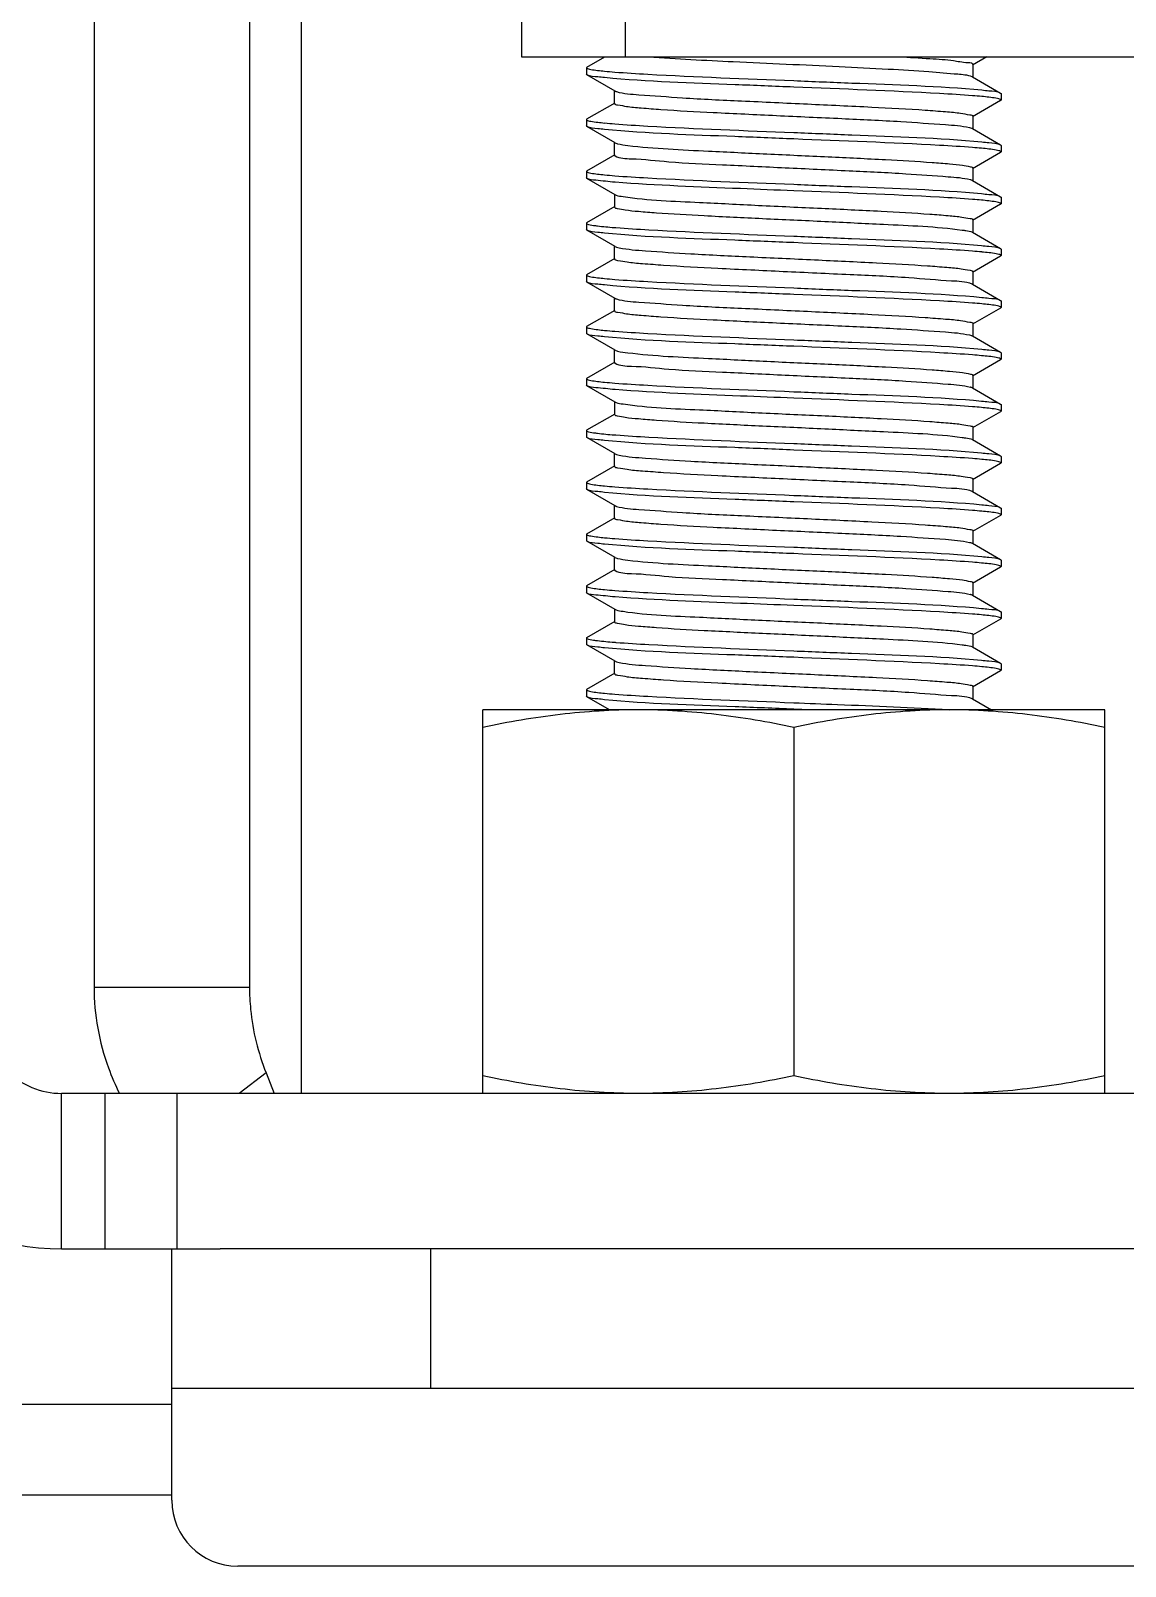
# Model space of a CAD drawing. Extents: x -409572 to -157272, y 600795 to 878326.
# Drawn here: x -400135.3 to -399919.5, y 805053.3 to 805356.1 of the extents above; entities that cross this region are included whole.
import ezdxf

# ---------------------------------------------------------------- set-up
doc = ezdxf.new("R2010")
doc.units = 0
doc.header["$LTSCALE"] = 1000
doc.header["$MEASUREMENT"] = 0
doc.layers.get('0').update_dxf_attribs({"linetype": 'CONTINUOUS'})

msp = doc.modelspace()

# ---------------------------------------------------------------- linework, layer by layer
for p, q in [((-400038.51, 807047.76), (-400038.51, 805350.94)), ((-400018.07, 807047.76), (-400018.07, 805350.94)), ((-400081.95, 805146.5), (-400081.95, 805702.07)), ((-400122.84, 805551.05), (-400122.84, 805167.45)), ((-400092.18, 805551.05), (-400092.18, 805167.45)), ((-400038.51, 805350.94), (-399828.96, 805350.94)), ((-400025.64, 805348.88), (-400025.73, 805348.77)), ((-400025.73, 805348.77), (-400025.73, 805347.49)), ((-400025.64, 805348.88), (-400022.08, 805350.94)), ((-399946.73, 805350.94), (-399949.6, 805349.28)), ((-399949.49, 805349.41), (-399949.49, 805346.85)), ((-400025.64, 805347.38), (-400025.73, 805347.49)), ((-400020.09, 805344.17), (-400025.64, 805347.38)), ((-399949.73, 805347.04), (-399949.6, 805346.98)), ((-399949.6, 805346.98), (-399944.06, 805343.77)), ((-400020.2, 805341.74), (-400020.2, 805344.3)), ((-399944.06, 805342.27), (-399949.6, 805339.06)), ((-399944.06, 805343.77), (-399943.96, 805343.66)), ((-399944.06, 805342.27), (-399943.96, 805342.38)), ((-399943.96, 805343.66), (-399943.96, 805342.38)), ((-400025.64, 805338.66), (-400020.09, 805341.87)), ((-399949.49, 805339.19), (-399949.49, 805336.63)), ((-400025.64, 805338.66), (-400025.73, 805338.55)), ((-400025.73, 805338.55), (-400025.73, 805337.27)), ((-400025.64, 805337.16), (-400025.73, 805337.27)), ((-400020.09, 805333.95), (-400025.64, 805337.16)), ((-399949.6, 805336.76), (-399944.06, 805333.55)), ((-400020.2, 805331.52), (-400020.2, 805334.08)), ((-400020.09, 805333.95), (-400019.93, 805333.88)), ((-399944.06, 805333.55), (-399943.96, 805333.44)), ((-399943.96, 805333.44), (-399943.96, 805332.16)), ((-400025.64, 805328.44), (-400020.09, 805331.65)), ((-399944.06, 805332.05), (-399949.6, 805328.84)), ((-399944.06, 805332.05), (-399943.96, 805332.16)), ((-400025.64, 805328.44), (-400025.73, 805328.33)), ((-400025.73, 805328.33), (-400025.73, 805327.05)), ((-400025.64, 805326.94), (-400025.73, 805327.05)), ((-400020.09, 805323.72), (-400025.64, 805326.94)), ((-399949.49, 805328.96), (-399949.49, 805326.41)), ((-400020.2, 805323.85), (-400020.2, 805321.3)), ((-399949.6, 805326.54), (-399944.06, 805323.33)), ((-400025.64, 805318.22), (-400020.09, 805321.43)), ((-399944.06, 805321.83), (-399949.6, 805318.61)), ((-399944.06, 805323.33), (-399943.96, 805323.21)), ((-399944.06, 805321.83), (-399943.96, 805321.94)), ((-399943.96, 805323.21), (-399943.96, 805321.94)), ((-400025.64, 805318.22), (-400025.73, 805318.1)), ((-400025.73, 805318.1), (-400025.73, 805316.83)), ((-399949.49, 805318.74), (-399949.49, 805316.19)), ((-400025.64, 805316.71), (-400025.73, 805316.83)), ((-400020.09, 805313.5), (-400025.64, 805316.71)), ((-399949.6, 805316.32), (-399944.06, 805313.1)), ((-400020.2, 805311.08), (-400020.2, 805313.63)), ((-399944.06, 805313.1), (-399943.96, 805312.99)), ((-399943.96, 805312.99), (-399943.96, 805311.72)), ((-400025.64, 805307.99), (-400020.09, 805311.21)), ((-399944.06, 805311.6), (-399949.6, 805308.39)), ((-399944.06, 805311.6), (-399943.96, 805311.71)), ((-400025.64, 805307.99), (-400025.73, 805307.88)), ((-400025.73, 805307.88), (-400025.73, 805306.6)), ((-400025.64, 805306.49), (-400025.73, 805306.6)), ((-400020.09, 805303.28), (-400025.64, 805306.49)), ((-399949.73, 805306.15), (-399949.6, 805306.09)), ((-399949.6, 805306.09), (-399944.06, 805302.88)), ((-399949.49, 805308.52), (-399949.49, 805305.97)), ((-400020.2, 805300.85), (-400020.2, 805303.41)), ((-399944.06, 805302.88), (-399943.96, 805302.77)), ((-399943.96, 805302.77), (-399943.96, 805301.49)), ((-400025.64, 805297.77), (-400020.09, 805300.98)), ((-399944.06, 805301.38), (-399949.6, 805298.17)), ((-399944.06, 805301.38), (-399943.96, 805301.49)), ((-400025.64, 805297.77), (-400025.73, 805297.66)), ((-400025.73, 805297.66), (-400025.73, 805296.38)), ((-399949.49, 805298.3), (-399949.49, 805295.74)), ((-400025.64, 805296.27), (-400025.73, 805296.38)), ((-400020.09, 805293.06), (-400025.64, 805296.27)), ((-399949.6, 805295.87), (-399944.06, 805292.66)), ((-400025.64, 805287.55), (-400020.09, 805290.76)), ((-400020.2, 805290.63), (-400020.2, 805293.19)), ((-400020.09, 805293.06), (-400019.93, 805292.99)), ((-399944.06, 805291.16), (-399949.6, 805287.95)), ((-399944.06, 805292.66), (-399943.96, 805292.55)), ((-399944.06, 805291.16), (-399943.96, 805291.27)), ((-399943.96, 805292.55), (-399943.96, 805291.27)), ((-400025.64, 805287.55), (-400025.73, 805287.44)), ((-399949.49, 805288.08), (-399949.49, 805285.52)), ((-400025.73, 805287.44), (-400025.73, 805286.16)), ((-400025.64, 805286.05), (-400025.73, 805286.16)), ((-400020.09, 805282.84), (-400025.64, 805286.05)), ((-399949.6, 805285.65), (-399944.06, 805282.44)), ((-400020.2, 805282.97), (-400020.2, 805280.41)), ((-399944.06, 805282.44), (-399943.96, 805282.33)), ((-399943.96, 805282.33), (-399943.96, 805281.05)), ((-400025.64, 805277.33), (-400020.09, 805280.54)), ((-399944.06, 805280.94), (-399949.6, 805277.73)), ((-399944.06, 805280.94), (-399943.96, 805281.05)), ((-400025.64, 805277.33), (-400025.73, 805277.22)), ((-400025.73, 805277.22), (-400025.73, 805275.94)), ((-400025.64, 805275.83), (-400025.73, 805275.94)), ((-400020.09, 805272.61), (-400025.64, 805275.83)), ((-399949.6, 805275.43), (-399944.06, 805272.22)), ((-399949.49, 805277.86), (-399949.49, 805275.3)), ((-400020.2, 805270.19), (-400020.2, 805272.74)), ((-400025.64, 805267.11), (-400020.09, 805270.32)), ((-399944.06, 805270.72), (-399949.6, 805267.5)), ((-399944.06, 805272.22), (-399943.96, 805272.11)), ((-399944.06, 805270.72), (-399943.96, 805270.83)), ((-399943.96, 805272.11), (-399943.96, 805270.83)), ((-400025.64, 805267.11), (-400025.73, 805266.99)), ((-400025.73, 805266.99), (-400025.73, 805265.72)), ((-399949.49, 805267.63), (-399949.49, 805265.08)), ((-400025.64, 805265.6), (-400025.73, 805265.72)), ((-400020.09, 805262.39), (-400025.64, 805265.6)), ((-399949.73, 805265.27), (-399949.6, 805265.21)), ((-399949.6, 805265.21), (-399944.06, 805262)), ((-400020.2, 805259.97), (-400020.2, 805262.52)), ((-399944.06, 805260.49), (-399949.6, 805257.28)), ((-399944.06, 805262), (-399943.96, 805261.88)), ((-399944.06, 805260.49), (-399943.96, 805260.61)), ((-399943.96, 805261.88), (-399943.96, 805260.61)), ((-400025.64, 805256.88), (-400020.09, 805260.1)), ((-399949.49, 805257.41), (-399949.49, 805254.86)), ((-400025.64, 805256.88), (-400025.73, 805256.77)), ((-400025.73, 805256.77), (-400025.73, 805255.49)), ((-400025.64, 805255.38), (-400025.73, 805255.49)), ((-400020.09, 805252.17), (-400025.64, 805255.38)), ((-399949.6, 805254.99), (-399944.06, 805251.77)), ((-400020.2, 805249.74), (-400020.2, 805252.3)), ((-400020.09, 805252.17), (-400019.93, 805252.1)), ((-399944.06, 805251.77), (-399943.96, 805251.66)), ((-399943.96, 805251.66), (-399943.96, 805250.38)), ((-400025.64, 805246.66), (-400020.09, 805249.87)), ((-399944.06, 805250.27), (-399949.6, 805247.06)), ((-399944.06, 805250.27), (-399943.96, 805250.38)), ((-400025.64, 805246.66), (-400025.73, 805246.55)), ((-400025.73, 805246.55), (-400025.73, 805245.27)), ((-400025.64, 805245.16), (-400025.73, 805245.27)), ((-400020.09, 805241.95), (-400025.64, 805245.16)), ((-399949.49, 805247.19), (-399949.49, 805244.63)), ((-399949.6, 805244.76), (-399944.06, 805241.55)), ((-400025.64, 805236.44), (-400020.09, 805239.65)), ((-400020.2, 805242.08), (-400020.2, 805239.52)), ((-399944.06, 805240.05), (-399949.6, 805236.84)), ((-399944.06, 805241.55), (-399943.96, 805241.44)), ((-399944.06, 805240.05), (-399943.96, 805240.16)), ((-399943.96, 805241.44), (-399943.96, 805240.16)), ((-400025.64, 805236.44), (-400025.73, 805236.33)), ((-400025.73, 805236.33), (-400025.73, 805235.05)), ((-399949.49, 805236.97), (-399949.49, 805234.41)), ((-400025.64, 805234.94), (-400025.73, 805235.05)), ((-400020.09, 805231.73), (-400025.64, 805234.94)), ((-399949.6, 805234.54), (-399944.06, 805231.33)), ((-400020.2, 805229.3), (-400020.2, 805231.86)), ((-399944.06, 805231.33), (-399943.96, 805231.22)), ((-399943.96, 805231.22), (-399943.96, 805229.94)), ((-400025.64, 805226.22), (-400020.09, 805229.43)), ((-399944.06, 805229.83), (-399949.6, 805226.62)), ((-399944.06, 805229.83), (-399943.96, 805229.94)), ((-400025.64, 805226.22), (-400025.73, 805226.11)), ((-400025.73, 805226.11), (-400025.73, 805224.83)), ((-400025.64, 805224.72), (-400025.73, 805224.83)), ((-400021.2, 805222.15), (-400025.64, 805224.72)), ((-399949.73, 805224.38), (-399949.6, 805224.32)), ((-399949.6, 805224.32), (-399945.85, 805222.15)), ((-399949.49, 805226.75), (-399949.49, 805224.19)), ((-399923.51, 805222.15), (-400046.18, 805222.15)), ((-400046.18, 805146.5), (-400046.18, 805222.15)), ((-399981.65, 805222.15), (-399984.85, 805222.27)), ((-399923.51, 805146.5), (-399923.51, 805222.15)), ((-399984.85, 805218.69), (-399984.85, 805149.96)), ((-400122.84, 805167.45), (-400092.18, 805167.45)), ((-400088.92, 805150.55), (-400094.23, 805146.5)), ((-400088.92, 805150.55), (-400087.28, 805146.48)), ((-399840.46, 805146.5), (-400129.23, 805146.5)), ((-400129.23, 805115.84), (-400129.23, 805146.5)), ((-400120.65, 805115.84), (-400120.65, 805146.5)), ((-400106.44, 805115.84), (-400106.44, 805146.5)), ((-400129.23, 805115.84), (-400097.98, 805115.84)), ((-400107.51, 805085.17), (-400107.51, 805115.84)), ((-400107.51, 805066.28), (-400107.51, 805115.84)), ((-399868.07, 805115.84), (-400097.98, 805115.84)), ((-400056.4, 805088.3), (-400056.4, 805115.84)), ((-399862.18, 805088.3), (-400107.51, 805088.3)), ((-400107.51, 805085.17), (-400240.39, 805085.17)), ((-400107.51, 805067.28), (-400240.39, 805067.28)), ((-399875.2, 805053.26), (-400094.5, 805053.26))]:
    msp.add_line(p, q)
for centre, radius, start, end in [((-400011.61, 805457.63), 110.05, 264.4922, 265.5586), ((-399958.52, 805228.34), 115.25, 84.6378, 85.5439), ((-400011.56, 805447.98), 110.62, 264.5118, 265.5533), ((-399958.62, 805216.93), 116.44, 84.669, 85.543), ((-400011.62, 805437.05), 109.91, 264.491, 265.556), ((-399951.03, 805322.92), 3.9, 73.8589, 74.9069), ((-399958.67, 805206.05), 117.1, 84.6853, 85.5419), ((-400007.86, 805473.1), 156.34, 265.4503, 265.5766), ((-399958.53, 805197.48), 115.45, 84.6443, 85.543), ((-400011.61, 805416.74), 110.05, 264.4922, 265.5586), ((-399958.52, 805187.45), 115.25, 84.6378, 85.5439), ((-400011.56, 805407.09), 110.62, 264.5118, 265.5533), ((-399958.62, 805176.04), 116.44, 84.669, 85.543), ((-400011.62, 805396.16), 109.91, 264.491, 265.556), ((-399951.03, 805282.03), 3.9, 73.8589, 74.9069), ((-399958.67, 805165.17), 117.1, 84.6853, 85.5419), ((-400007.86, 805432.22), 156.34, 265.4503, 265.5766), ((-399958.53, 805156.59), 115.45, 84.6443, 85.543), ((-400011.61, 805375.85), 110.05, 264.4922, 265.5586), ((-399958.52, 805146.56), 115.25, 84.6378, 85.5439), ((-400011.56, 805366.2), 110.62, 264.5118, 265.5533), ((-399958.62, 805135.15), 116.44, 84.669, 85.543), ((-400011.62, 805355.27), 109.91, 264.491, 265.556), ((-399951.03, 805241.15), 3.9, 73.8589, 74.9069), ((-399958.67, 805124.28), 117.1, 84.6853, 85.5419), ((-400007.86, 805391.33), 156.34, 265.4503, 265.5766), ((-399958.53, 805115.7), 115.45, 84.6443, 85.543), ((-400011.61, 805334.96), 110.05, 264.4922, 265.5586), ((-400129.23, 805161.84), 15.33, 225, 270), ((-400129.23, 805161.84), 46, 225, 270), ((-400094.5, 805066.28), 13.01, 180, 270)]:
    msp.add_arc(centre, radius, start, end)
for points, knots in [([(-400025.73, 805348.77), (-400025.73, 805348.72), (-400025.58, 805348.61), (-400025.45, 805348.57), (-400025.35, 805348.55)], [0, 0, 0, 0, 0.322656, 1, 1, 1, 1]), ([(-400025.35, 805348.55), (-400025.18, 805348.5), (-400024.14, 805348.28), (-400023.07, 805348.17), (-400022.17, 805348.09)], [0, 0, 0, 0, 0.159145, 1, 1, 1, 1]), ([(-400013.46, 805350.94), (-400007.9, 805350.51), (-399995.38, 805349.89), (-399979.62, 805349.19), (-399966.76, 805348.53), (-399958.94, 805348.13), (-399953.49, 805347.59), (-399950.6, 805347.39), (-399949.73, 805347.04)], [0, 0, 0, 0, 0.261947, 0.58881, 0.740857, 0.866927, 0.955861, 1, 1, 1, 1]), ([(-399964.08, 805350.94), (-399962.04, 805350.83), (-399958.57, 805350.57), (-399953.69, 805350.34), (-399951.46, 805349.79), (-399949.49, 805349.76), (-399949.49, 805349.41)], [0, 0, 0, 0, 0.416017, 0.731219, 0.928612, 1, 1, 1, 1]), ([(-400022.14, 805346.81), (-400022.59, 805346.85), (-400023.74, 805347.01), (-400025, 805347.01), (-400025.64, 805347.38)], [0, 0, 0, 0, 0.378132, 1, 1, 1, 1]), ([(-399984.85, 805344.94), (-399988.71, 805345.09), (-400001.14, 805345.62), (-400013.6, 805345.98), (-400022.14, 805346.81)], [0, 0, 0, 0, 0.310323, 1, 1, 1, 1]), ([(-400020.13, 805347.91), (-400017.97, 805347.74), (-400006.21, 805347.03), (-399994.44, 805346.6), (-399984.85, 805346.21)], [0, 0, 0, 0, 0.184477, 1, 1, 1, 1]), ([(-399984.85, 805346.21), (-399981.03, 805346.06), (-399968.66, 805345.53), (-399956.27, 805345.17), (-399947.76, 805344.37)], [0, 0, 0, 0, 0.308852, 1, 1, 1, 1]), ([(-400020.09, 805344.17), (-400020.05, 805344.14), (-400019.94, 805344.1), (-400019.84, 805344.06), (-400019.78, 805344.05)], [0, 0, 0, 0, 0.430479, 1, 1, 1, 1]), ([(-400019.78, 805344.05), (-400018.36, 805343.62), (-400013.96, 805343.37), (-400005.79, 805342.71), (-399994.68, 805342.2), (-399982.23, 805341.62), (-399970.17, 805341.05), (-399961.02, 805340.58), (-399955.29, 805340.13), (-399952.17, 805339.89), (-399950.7, 805339.55), (-399949.49, 805339.41), (-399949.49, 805339.19)], [0, 0, 0, 0, 0.062951, 0.18524, 0.350271, 0.535399, 0.715185, 0.864922, 0.92187, 0.964113, 0.990297, 1, 1, 1, 1]), ([(-399949.56, 805343.24), (-399951.73, 805343.41), (-399963.48, 805344.12), (-399975.25, 805344.55), (-399984.85, 805344.94)], [0, 0, 0, 0, 0.18453, 1, 1, 1, 1]), ([(-399947.76, 805344.37), (-399947.28, 805344.32), (-399946.06, 805344.15), (-399944.73, 805344.16), (-399944.06, 805343.77)], [0, 0, 0, 0, 0.37931, 1, 1, 1, 1]), ([(-399944.42, 805342.63), (-399944.6, 805342.67), (-399945.7, 805342.89), (-399946.81, 805343), (-399947.75, 805343.09)], [0, 0, 0, 0, 0.163145, 1, 1, 1, 1]), ([(-399943.96, 805342.38), (-399943.96, 805342.44), (-399944.15, 805342.55), (-399944.3, 805342.59), (-399944.42, 805342.63)], [0, 0, 0, 0, 0.315061, 1, 1, 1, 1]), ([(-400020.2, 805341.74), (-400020.2, 805341.52), (-400019.03, 805341.38), (-400017.59, 805341.05), (-400014.55, 805340.81), (-400008.94, 805340.37), (-399999.98, 805339.9), (-399988.12, 805339.33), (-399975.79, 805338.77), (-399964.67, 805338.25), (-399956.28, 805337.64), (-399951.72, 805337.32), (-399950.15, 805336.95)], [0, 0, 0, 0, 0.00951, 0.035123, 0.076469, 0.132247, 0.279239, 0.456494, 0.640275, 0.805971, 0.931424, 1, 1, 1, 1]), ([(-400025.73, 805338.55), (-400025.73, 805338.5), (-400025.58, 805338.39), (-400025.44, 805338.35), (-400025.34, 805338.32)], [0, 0, 0, 0, 0.322005, 1, 1, 1, 1]), ([(-400022.18, 805336.59), (-400022.62, 805336.63), (-400023.76, 805336.79), (-400025.01, 805336.79), (-400025.64, 805337.16)], [0, 0, 0, 0, 0.377931, 1, 1, 1, 1]), ([(-400025.34, 805338.32), (-400025.18, 805338.27), (-400024.12, 805338.05), (-400023.05, 805337.95), (-400022.14, 805337.86)], [0, 0, 0, 0, 0.159397, 1, 1, 1, 1]), ([(-399984.85, 805334.71), (-399988.71, 805334.87), (-400001.16, 805335.4), (-400013.63, 805335.75), (-400022.18, 805336.59)], [0, 0, 0, 0, 0.310595, 1, 1, 1, 1]), ([(-400020.14, 805337.69), (-400017.98, 805337.52), (-400006.22, 805336.8), (-399994.44, 805336.37), (-399984.85, 805335.99)], [0, 0, 0, 0, 0.184455, 1, 1, 1, 1]), ([(-399984.85, 805335.99), (-399981.02, 805335.84), (-399968.65, 805335.31), (-399956.26, 805334.95), (-399947.75, 805334.14)], [0, 0, 0, 0, 0.308927, 1, 1, 1, 1]), ([(-399950.15, 805336.95), (-399950.04, 805336.92), (-399949.85, 805336.87), (-399949.67, 805336.8), (-399949.6, 805336.76)], [0, 0, 0, 0, 0.59312, 1, 1, 1, 1]), ([(-400019.93, 805333.88), (-400019.82, 805333.83), (-400019.04, 805333.62), (-400018.24, 805333.53), (-400017.58, 805333.44)], [0, 0, 0, 0, 0.158312, 1, 1, 1, 1]), ([(-400017.58, 805333.44), (-400012.28, 805332.8), (-400003.12, 805332.42), (-399989.94, 805331.74), (-399978.29, 805331.23), (-399967.45, 805330.69), (-399959.41, 805330.25), (-399954.45, 805329.84), (-399951.78, 805329.6), (-399950.51, 805329.32), (-399949.49, 805329.16), (-399949.49, 805328.96)], [0, 0, 0, 0, 0.234088, 0.402448, 0.579889, 0.745639, 0.880314, 0.930897, 0.968237, 0.991317, 1, 1, 1, 1]), ([(-399949.57, 805333.02), (-399951.73, 805333.19), (-399963.49, 805333.9), (-399975.25, 805334.33), (-399984.85, 805334.71)], [0, 0, 0, 0, 0.184554, 1, 1, 1, 1]), ([(-399947.75, 805334.14), (-399947.27, 805334.1), (-399946.06, 805333.93), (-399944.73, 805333.94), (-399944.06, 805333.55)], [0, 0, 0, 0, 0.379296, 1, 1, 1, 1]), ([(-400020.2, 805331.52), (-400020.2, 805331.5), (-400020.17, 805331.44), (-400020.12, 805331.41), (-400020.09, 805331.39)], [0, 0, 0, 0, 0.402304, 1, 1, 1, 1]), ([(-400020.09, 805331.39), (-400019.15, 805330.83), (-400015.37, 805330.86), (-400008.47, 805330.01), (-399998.26, 805329.63), (-399986.44, 805329.03), (-399974.38, 805328.48), (-399963.66, 805327.97), (-399955.72, 805327.36), (-399951.43, 805327.07), (-399950.01, 805326.69)], [0, 0, 0, 0, 0.046973, 0.152409, 0.303029, 0.479455, 0.658932, 0.818305, 0.937036, 1, 1, 1, 1]), ([(-399944.38, 805332.39), (-399944.56, 805332.44), (-399945.69, 805332.67), (-399946.83, 805332.78), (-399947.8, 805332.87)], [0, 0, 0, 0, 0.159617, 1, 1, 1, 1]), ([(-399943.96, 805332.16), (-399943.96, 805332.21), (-399944.13, 805332.32), (-399944.27, 805332.36), (-399944.38, 805332.39)], [0, 0, 0, 0, 0.317967, 1, 1, 1, 1]), ([(-400025.73, 805328.33), (-400025.73, 805328.28), (-400025.59, 805328.17), (-400025.46, 805328.14), (-400025.37, 805328.11)], [0, 0, 0, 0, 0.324871, 1, 1, 1, 1]), ([(-400020.09, 805326.18), (-400021.36, 805326.28), (-400023.17, 805326.54), (-400025.12, 805326.64), (-400025.64, 805326.94)], [0, 0, 0, 0, 0.683734, 1, 1, 1, 1]), ([(-400025.37, 805328.11), (-400025.2, 805328.06), (-400024.15, 805327.83), (-400023.08, 805327.73), (-400022.18, 805327.64)], [0, 0, 0, 0, 0.157623, 1, 1, 1, 1]), ([(-400020.14, 805327.46), (-400017.98, 805327.29), (-400006.22, 805326.58), (-399994.45, 805326.15), (-399984.85, 805325.77)], [0, 0, 0, 0, 0.184436, 1, 1, 1, 1]), ([(-399984.85, 805324.49), (-399988.35, 805324.63), (-400000.1, 805325.12), (-400011.85, 805325.54), (-400020.09, 805326.18)], [0, 0, 0, 0, 0.297863, 1, 1, 1, 1]), ([(-399984.85, 805325.77), (-399981.03, 805325.62), (-399968.68, 805325.09), (-399956.31, 805324.73), (-399947.8, 805323.93)], [0, 0, 0, 0, 0.308576, 1, 1, 1, 1]), ([(-399949.57, 805322.8), (-399951.73, 805322.97), (-399963.49, 805323.68), (-399975.25, 805324.11), (-399984.85, 805324.49)], [0, 0, 0, 0, 0.184575, 1, 1, 1, 1]), ([(-399949.94, 805326.67), (-399949.88, 805326.65), (-399949.76, 805326.61), (-399949.65, 805326.56), (-399949.6, 805326.54)], [0, 0, 0, 0, 0.572041, 1, 1, 1, 1]), ([(-399947.8, 805323.93), (-399947.32, 805323.88), (-399946.09, 805323.71), (-399944.73, 805323.72), (-399944.06, 805323.33)], [0, 0, 0, 0, 0.37952, 1, 1, 1, 1]), ([(-400020.2, 805321.3), (-400020.2, 805321.1), (-400019.15, 805320.95), (-400017.85, 805320.65), (-400015.11, 805320.41), (-400010.02, 805320), (-400001.8, 805319.55), (-399990.75, 805319.01), (-399978.95, 805318.49), (-399965.83, 805317.8), (-399956.77, 805317.45), (-399951.62, 805316.76)], [0, 0, 0, 0, 0.00884, 0.032379, 0.070466, 0.122006, 0.258971, 0.426878, 0.605536, 0.773444, 1, 1, 1, 1]), ([(-400020.09, 805323.72), (-400020.02, 805323.68), (-400019.51, 805323.49), (-400018.97, 805323.42), (-400018.51, 805323.35)], [0, 0, 0, 0, 0.147905, 1, 1, 1, 1]), ([(-400018.51, 805323.35), (-400013.52, 805322.6), (-400004.58, 805322.3), (-399991.54, 805321.59), (-399979.6, 805321.07), (-399968.35, 805320.52), (-399959.94, 805320.06), (-399954.72, 805319.64), (-399951.9, 805319.4), (-399950.57, 805319.1), (-399949.49, 805318.95), (-399949.49, 805318.74)], [0, 0, 0, 0, 0.218787, 0.386207, 0.566108, 0.736243, 0.875583, 0.928118, 0.966979, 0.991, 1, 1, 1, 1]), ([(-399944.43, 805322.18), (-399944.61, 805322.23), (-399945.73, 805322.45), (-399946.87, 805322.56), (-399947.82, 805322.65)], [0, 0, 0, 0, 0.163234, 1, 1, 1, 1]), ([(-399943.96, 805321.94), (-399943.96, 805321.99), (-399944.15, 805322.11), (-399944.31, 805322.15), (-399944.43, 805322.18)], [0, 0, 0, 0, 0.313847, 1, 1, 1, 1]), ([(-400025.73, 805318.1), (-400025.73, 805318.06), (-400025.26, 805317.72), (-400024.79, 805317.75), (-400024.35, 805317.68)], [0, 0, 0, 0, 0.093121, 1, 1, 1, 1]), ([(-400022.17, 805316.14), (-400022.62, 805316.19), (-400023.76, 805316.35), (-400025.01, 805316.35), (-400025.64, 805316.71)], [0, 0, 0, 0, 0.377935, 1, 1, 1, 1]), ([(-400024.35, 805317.68), (-400024.09, 805317.64), (-400022.73, 805317.46), (-400021.36, 805317.34), (-400020.26, 805317.25)], [0, 0, 0, 0, 0.190828, 1, 1, 1, 1]), ([(-399984.85, 805314.27), (-399988.71, 805314.42), (-400001.16, 805314.96), (-400013.63, 805315.31), (-400022.17, 805316.14)], [0, 0, 0, 0, 0.310578, 1, 1, 1, 1]), ([(-400019.92, 805317.23), (-400017.75, 805317.06), (-400006.06, 805316.36), (-399994.37, 805315.93), (-399984.85, 805315.55)], [0, 0, 0, 0, 0.18595, 1, 1, 1, 1]), ([(-399984.85, 805315.55), (-399981.04, 805315.4), (-399968.7, 805314.87), (-399956.33, 805314.5), (-399947.82, 805313.71)], [0, 0, 0, 0, 0.308379, 1, 1, 1, 1]), ([(-399951.62, 805316.76), (-399951.38, 805316.72), (-399950.7, 805316.61), (-399949.99, 805316.54), (-399949.6, 805316.32)], [0, 0, 0, 0, 0.360643, 1, 1, 1, 1]), ([(-400020.09, 805313.5), (-400019.99, 805313.45), (-400019.71, 805313.35), (-400019.42, 805313.29), (-400019.25, 805313.25)], [0, 0, 0, 0, 0.388593, 1, 1, 1, 1]), ([(-400019.25, 805313.25), (-400017.55, 805312.92), (-400012.83, 805312.56), (-400004.25, 805311.99), (-399993.12, 805311.46), (-399980.91, 805310.9), (-399969.25, 805310.34), (-399960.48, 805309.88), (-399955, 805309.44), (-399952.03, 805309.2), (-399950.63, 805308.88), (-399949.49, 805308.74), (-399949.49, 805308.52)], [0, 0, 0, 0, 0.074051, 0.202548, 0.368862, 0.551322, 0.726125, 0.870472, 0.925123, 0.96561, 0.990669, 1, 1, 1, 1]), ([(-399949.56, 805312.58), (-399951.73, 805312.75), (-399963.48, 805313.46), (-399975.25, 805313.89), (-399984.85, 805314.27)], [0, 0, 0, 0, 0.184524, 1, 1, 1, 1]), ([(-399947.82, 805313.71), (-399947.34, 805313.66), (-399946.1, 805313.49), (-399944.74, 805313.5), (-399944.06, 805313.1)], [0, 0, 0, 0, 0.379704, 1, 1, 1, 1]), ([(-399944.37, 805311.95), (-399944.55, 805312), (-399945.67, 805312.22), (-399946.8, 805312.33), (-399947.76, 805312.42)], [0, 0, 0, 0, 0.159226, 1, 1, 1, 1]), ([(-399943.96, 805311.71), (-399943.96, 805311.77), (-399944.12, 805311.88), (-399944.27, 805311.92), (-399944.37, 805311.95)], [0, 0, 0, 0, 0.318631, 1, 1, 1, 1]), ([(-400020.2, 805311.08), (-400020.2, 805310.84), (-400018.96, 805310.71), (-400017.46, 805310.37), (-400014.25, 805310.12), (-400008.39, 805309.67), (-399999.06, 805309.18), (-399986.81, 805308.61), (-399974.26, 805308.01), (-399963.16, 805307.55), (-399955.24, 805306.79), (-399950.98, 805306.65), (-399949.73, 805306.15)], [0, 0, 0, 0, 0.009911, 0.036684, 0.079861, 0.138026, 0.290611, 0.473012, 0.659513, 0.823824, 0.942824, 1, 1, 1, 1]), ([(-400025.73, 805307.88), (-400025.73, 805307.83), (-400025.58, 805307.72), (-400025.45, 805307.69), (-400025.35, 805307.66)], [0, 0, 0, 0, 0.322656, 1, 1, 1, 1]), ([(-400022.14, 805305.92), (-400022.59, 805305.96), (-400023.74, 805306.12), (-400025, 805306.12), (-400025.64, 805306.49)], [0, 0, 0, 0, 0.378132, 1, 1, 1, 1]), ([(-400025.35, 805307.66), (-400025.18, 805307.61), (-400024.14, 805307.39), (-400023.07, 805307.29), (-400022.17, 805307.2)], [0, 0, 0, 0, 0.159145, 1, 1, 1, 1]), ([(-399984.85, 805304.05), (-399988.71, 805304.2), (-400001.14, 805304.74), (-400013.6, 805305.09), (-400022.14, 805305.92)], [0, 0, 0, 0, 0.310323, 1, 1, 1, 1]), ([(-400020.13, 805307.02), (-400017.97, 805306.85), (-400006.21, 805306.14), (-399994.44, 805305.71), (-399984.85, 805305.33)], [0, 0, 0, 0, 0.184477, 1, 1, 1, 1]), ([(-400020.09, 805303.28), (-400020.05, 805303.26), (-400019.94, 805303.21), (-400019.84, 805303.18), (-400019.78, 805303.16)], [0, 0, 0, 0, 0.430479, 1, 1, 1, 1]), ([(-400019.78, 805303.16), (-400018.36, 805302.73), (-400013.96, 805302.48), (-400005.79, 805301.82), (-399994.68, 805301.32), (-399982.23, 805300.73), (-399970.17, 805300.17), (-399961.02, 805299.69), (-399955.29, 805299.24), (-399952.17, 805299), (-399950.7, 805298.66), (-399949.49, 805298.53), (-399949.49, 805298.3)], [0, 0, 0, 0, 0.062951, 0.18524, 0.350271, 0.535399, 0.715185, 0.864922, 0.92187, 0.964113, 0.990297, 1, 1, 1, 1]), ([(-399984.85, 805305.33), (-399981.03, 805305.17), (-399968.66, 805304.65), (-399956.27, 805304.28), (-399947.76, 805303.48)], [0, 0, 0, 0, 0.308852, 1, 1, 1, 1]), ([(-399949.56, 805302.35), (-399951.73, 805302.53), (-399963.48, 805303.24), (-399975.25, 805303.67), (-399984.85, 805304.05)], [0, 0, 0, 0, 0.18453, 1, 1, 1, 1]), ([(-399947.76, 805303.48), (-399947.28, 805303.43), (-399946.06, 805303.26), (-399944.73, 805303.27), (-399944.06, 805302.88)], [0, 0, 0, 0, 0.37931, 1, 1, 1, 1]), ([(-400020.2, 805300.85), (-400020.2, 805300.63), (-400019.03, 805300.49), (-400017.59, 805300.17), (-400014.55, 805299.92), (-400008.94, 805299.48), (-399999.98, 805299.01), (-399988.12, 805298.45), (-399975.79, 805297.88), (-399964.67, 805297.36), (-399956.28, 805296.75), (-399951.72, 805296.43), (-399950.15, 805296.06)], [0, 0, 0, 0, 0.00951, 0.035123, 0.076469, 0.132247, 0.279239, 0.456494, 0.640275, 0.805971, 0.931424, 1, 1, 1, 1]), ([(-399944.42, 805301.74), (-399944.6, 805301.79), (-399945.7, 805302), (-399946.81, 805302.11), (-399947.75, 805302.2)], [0, 0, 0, 0, 0.163145, 1, 1, 1, 1]), ([(-399943.96, 805301.49), (-399943.96, 805301.55), (-399944.15, 805301.67), (-399944.3, 805301.71), (-399944.42, 805301.74)], [0, 0, 0, 0, 0.315061, 1, 1, 1, 1]), ([(-400025.73, 805297.66), (-400025.73, 805297.61), (-400025.58, 805297.5), (-400025.44, 805297.46), (-400025.34, 805297.43)], [0, 0, 0, 0, 0.322005, 1, 1, 1, 1]), ([(-400025.34, 805297.43), (-400025.18, 805297.39), (-400024.12, 805297.16), (-400023.05, 805297.06), (-400022.14, 805296.97)], [0, 0, 0, 0, 0.159397, 1, 1, 1, 1]), ([(-400020.14, 805296.8), (-400017.98, 805296.63), (-400006.22, 805295.92), (-399994.44, 805295.49), (-399984.85, 805295.1)], [0, 0, 0, 0, 0.184455, 1, 1, 1, 1]), ([(-400022.18, 805295.7), (-400022.62, 805295.74), (-400023.76, 805295.9), (-400025.01, 805295.9), (-400025.64, 805296.27)], [0, 0, 0, 0, 0.377931, 1, 1, 1, 1]), ([(-399984.85, 805293.83), (-399988.71, 805293.98), (-400001.16, 805294.51), (-400013.63, 805294.86), (-400022.18, 805295.7)], [0, 0, 0, 0, 0.310595, 1, 1, 1, 1]), ([(-399984.85, 805295.1), (-399981.02, 805294.95), (-399968.65, 805294.42), (-399956.26, 805294.06), (-399947.75, 805293.25)], [0, 0, 0, 0, 0.308927, 1, 1, 1, 1]), ([(-399949.57, 805292.13), (-399951.73, 805292.3), (-399963.49, 805293.01), (-399975.25, 805293.45), (-399984.85, 805293.83)], [0, 0, 0, 0, 0.184554, 1, 1, 1, 1]), ([(-399950.15, 805296.06), (-399950.04, 805296.03), (-399949.85, 805295.98), (-399949.67, 805295.91), (-399949.6, 805295.87)], [0, 0, 0, 0, 0.59312, 1, 1, 1, 1]), ([(-400020.2, 805290.63), (-400020.2, 805290.61), (-400020.17, 805290.55), (-400020.12, 805290.52), (-400020.09, 805290.51)], [0, 0, 0, 0, 0.402304, 1, 1, 1, 1]), ([(-400019.93, 805292.99), (-400019.82, 805292.94), (-400019.04, 805292.73), (-400018.24, 805292.64), (-400017.58, 805292.56)], [0, 0, 0, 0, 0.158312, 1, 1, 1, 1]), ([(-400017.58, 805292.56), (-400012.28, 805291.91), (-400003.12, 805291.53), (-399989.94, 805290.85), (-399978.29, 805290.34), (-399967.45, 805289.81), (-399959.41, 805289.36), (-399954.45, 805288.95), (-399951.78, 805288.71), (-399950.51, 805288.43), (-399949.49, 805288.27), (-399949.49, 805288.08)], [0, 0, 0, 0, 0.234088, 0.402448, 0.579889, 0.745639, 0.880314, 0.930897, 0.968237, 0.991317, 1, 1, 1, 1]), ([(-399944.38, 805291.51), (-399944.56, 805291.55), (-399945.69, 805291.78), (-399946.83, 805291.89), (-399947.8, 805291.98)], [0, 0, 0, 0, 0.159617, 1, 1, 1, 1]), ([(-399947.75, 805293.25), (-399947.27, 805293.21), (-399946.06, 805293.04), (-399944.73, 805293.05), (-399944.06, 805292.66)], [0, 0, 0, 0, 0.379296, 1, 1, 1, 1]), ([(-399943.96, 805291.27), (-399943.96, 805291.32), (-399944.13, 805291.44), (-399944.27, 805291.48), (-399944.38, 805291.51)], [0, 0, 0, 0, 0.317967, 1, 1, 1, 1]), ([(-400020.09, 805290.51), (-400019.15, 805289.94), (-400015.37, 805289.97), (-400008.47, 805289.12), (-399998.26, 805288.74), (-399986.44, 805288.14), (-399974.38, 805287.59), (-399963.66, 805287.09), (-399955.72, 805286.47), (-399951.43, 805286.18), (-399950.01, 805285.8)], [0, 0, 0, 0, 0.046973, 0.152409, 0.303029, 0.479455, 0.658932, 0.818305, 0.937036, 1, 1, 1, 1]), ([(-400025.73, 805287.44), (-400025.73, 805287.39), (-400025.59, 805287.28), (-400025.46, 805287.25), (-400025.37, 805287.22)], [0, 0, 0, 0, 0.324871, 1, 1, 1, 1]), ([(-400020.09, 805285.3), (-400021.36, 805285.4), (-400023.17, 805285.65), (-400025.12, 805285.75), (-400025.64, 805286.05)], [0, 0, 0, 0, 0.683734, 1, 1, 1, 1]), ([(-400025.37, 805287.22), (-400025.2, 805287.17), (-400024.15, 805286.95), (-400023.08, 805286.84), (-400022.18, 805286.75)], [0, 0, 0, 0, 0.157623, 1, 1, 1, 1]), ([(-400020.14, 805286.58), (-400017.98, 805286.41), (-400006.22, 805285.69), (-399994.45, 805285.26), (-399984.85, 805284.88)], [0, 0, 0, 0, 0.184436, 1, 1, 1, 1]), ([(-399984.85, 805283.6), (-399988.35, 805283.74), (-400000.1, 805284.23), (-400011.85, 805284.65), (-400020.09, 805285.3)], [0, 0, 0, 0, 0.297863, 1, 1, 1, 1]), ([(-399984.85, 805284.88), (-399981.03, 805284.73), (-399968.68, 805284.2), (-399956.31, 805283.84), (-399947.8, 805283.04)], [0, 0, 0, 0, 0.308576, 1, 1, 1, 1]), ([(-399949.94, 805285.78), (-399949.88, 805285.76), (-399949.76, 805285.73), (-399949.65, 805285.68), (-399949.6, 805285.65)], [0, 0, 0, 0, 0.572041, 1, 1, 1, 1]), ([(-400020.09, 805282.84), (-400020.02, 805282.8), (-400019.51, 805282.61), (-400018.97, 805282.53), (-400018.51, 805282.46)], [0, 0, 0, 0, 0.147905, 1, 1, 1, 1]), ([(-400018.51, 805282.46), (-400013.52, 805281.71), (-400004.58, 805281.41), (-399991.54, 805280.7), (-399979.6, 805280.18), (-399968.35, 805279.63), (-399959.94, 805279.17), (-399954.72, 805278.75), (-399951.9, 805278.51), (-399950.57, 805278.21), (-399949.49, 805278.06), (-399949.49, 805277.86)], [0, 0, 0, 0, 0.218787, 0.386207, 0.566108, 0.736243, 0.875583, 0.928118, 0.966979, 0.991, 1, 1, 1, 1]), ([(-399949.57, 805281.91), (-399951.73, 805282.08), (-399963.49, 805282.79), (-399975.25, 805283.22), (-399984.85, 805283.6)], [0, 0, 0, 0, 0.184575, 1, 1, 1, 1]), ([(-399944.43, 805281.3), (-399944.61, 805281.34), (-399945.73, 805281.57), (-399946.87, 805281.67), (-399947.82, 805281.76)], [0, 0, 0, 0, 0.163234, 1, 1, 1, 1]), ([(-399947.8, 805283.04), (-399947.32, 805282.99), (-399946.09, 805282.82), (-399944.73, 805282.83), (-399944.06, 805282.44)], [0, 0, 0, 0, 0.37952, 1, 1, 1, 1]), ([(-400020.2, 805280.41), (-400020.2, 805280.21), (-400019.15, 805280.06), (-400017.85, 805279.76), (-400015.11, 805279.53), (-400010.02, 805279.11), (-400001.8, 805278.66), (-399990.75, 805278.12), (-399978.95, 805277.6), (-399965.83, 805276.91), (-399956.77, 805276.56), (-399951.62, 805275.87)], [0, 0, 0, 0, 0.00884, 0.032379, 0.070466, 0.122006, 0.258971, 0.426878, 0.605536, 0.773444, 1, 1, 1, 1]), ([(-399943.96, 805281.05), (-399943.96, 805281.11), (-399944.15, 805281.23), (-399944.31, 805281.27), (-399944.43, 805281.3)], [0, 0, 0, 0, 0.313847, 1, 1, 1, 1]), ([(-400025.73, 805277.22), (-400025.73, 805277.17), (-400025.26, 805276.83), (-400024.79, 805276.86), (-400024.35, 805276.79)], [0, 0, 0, 0, 0.093121, 1, 1, 1, 1]), ([(-400022.17, 805275.25), (-400022.62, 805275.3), (-400023.76, 805275.46), (-400025.01, 805275.46), (-400025.64, 805275.83)], [0, 0, 0, 0, 0.377935, 1, 1, 1, 1]), ([(-400024.35, 805276.79), (-400024.09, 805276.75), (-400022.73, 805276.57), (-400021.36, 805276.45), (-400020.26, 805276.36)], [0, 0, 0, 0, 0.190828, 1, 1, 1, 1]), ([(-400019.92, 805276.34), (-400017.75, 805276.17), (-400006.06, 805275.47), (-399994.37, 805275.04), (-399984.85, 805274.66)], [0, 0, 0, 0, 0.18595, 1, 1, 1, 1]), ([(-399951.62, 805275.87), (-399951.38, 805275.83), (-399950.7, 805275.72), (-399949.99, 805275.65), (-399949.6, 805275.43)], [0, 0, 0, 0, 0.360643, 1, 1, 1, 1]), ([(-399984.85, 805273.38), (-399988.71, 805273.54), (-400001.16, 805274.07), (-400013.63, 805274.42), (-400022.17, 805275.25)], [0, 0, 0, 0, 0.310578, 1, 1, 1, 1]), ([(-400020.09, 805272.61), (-400019.99, 805272.56), (-400019.71, 805272.47), (-400019.42, 805272.4), (-400019.25, 805272.37)], [0, 0, 0, 0, 0.388593, 1, 1, 1, 1]), ([(-400019.25, 805272.37), (-400017.55, 805272.03), (-400012.83, 805271.67), (-400004.25, 805271.1), (-399993.12, 805270.57), (-399980.91, 805270.01), (-399969.25, 805269.45), (-399960.48, 805268.99), (-399955, 805268.55), (-399952.03, 805268.31), (-399950.63, 805267.99), (-399949.49, 805267.85), (-399949.49, 805267.63)], [0, 0, 0, 0, 0.074051, 0.202548, 0.368862, 0.551322, 0.726125, 0.870472, 0.925123, 0.96561, 0.990669, 1, 1, 1, 1]), ([(-399984.85, 805274.66), (-399981.04, 805274.51), (-399968.7, 805273.98), (-399956.33, 805273.62), (-399947.82, 805272.82)], [0, 0, 0, 0, 0.308379, 1, 1, 1, 1]), ([(-399949.56, 805271.69), (-399951.73, 805271.86), (-399963.48, 805272.57), (-399975.25, 805273), (-399984.85, 805273.38)], [0, 0, 0, 0, 0.184524, 1, 1, 1, 1]), ([(-399947.82, 805272.82), (-399947.34, 805272.77), (-399946.1, 805272.6), (-399944.74, 805272.61), (-399944.06, 805272.22)], [0, 0, 0, 0, 0.379704, 1, 1, 1, 1]), ([(-400020.2, 805270.19), (-400020.2, 805269.95), (-400018.96, 805269.82), (-400017.46, 805269.48), (-400014.25, 805269.24), (-400008.39, 805268.78), (-399999.06, 805268.3), (-399986.81, 805267.73), (-399974.26, 805267.12), (-399963.16, 805266.66), (-399955.24, 805265.91), (-399950.98, 805265.76), (-399949.73, 805265.27)], [0, 0, 0, 0, 0.009911, 0.036684, 0.079861, 0.138026, 0.290611, 0.473012, 0.659513, 0.823824, 0.942824, 1, 1, 1, 1]), ([(-399944.37, 805271.06), (-399944.55, 805271.11), (-399945.67, 805271.34), (-399946.8, 805271.44), (-399947.76, 805271.53)], [0, 0, 0, 0, 0.159226, 1, 1, 1, 1]), ([(-399943.96, 805270.83), (-399943.96, 805270.88), (-399944.12, 805270.99), (-399944.27, 805271.03), (-399944.37, 805271.06)], [0, 0, 0, 0, 0.318631, 1, 1, 1, 1]), ([(-400025.73, 805266.99), (-400025.73, 805266.95), (-400025.58, 805266.84), (-400025.45, 805266.8), (-400025.35, 805266.77)], [0, 0, 0, 0, 0.322656, 1, 1, 1, 1]), ([(-400025.35, 805266.77), (-400025.18, 805266.72), (-400024.14, 805266.5), (-400023.07, 805266.4), (-400022.17, 805266.31)], [0, 0, 0, 0, 0.159145, 1, 1, 1, 1]), ([(-400022.14, 805265.03), (-400022.59, 805265.07), (-400023.74, 805265.24), (-400025, 805265.24), (-400025.64, 805265.6)], [0, 0, 0, 0, 0.378132, 1, 1, 1, 1]), ([(-399984.85, 805263.16), (-399988.71, 805263.31), (-400001.14, 805263.85), (-400013.6, 805264.2), (-400022.14, 805265.03)], [0, 0, 0, 0, 0.310323, 1, 1, 1, 1]), ([(-400020.13, 805266.13), (-400017.97, 805265.96), (-400006.21, 805265.25), (-399994.44, 805264.82), (-399984.85, 805264.44)], [0, 0, 0, 0, 0.184477, 1, 1, 1, 1]), ([(-399984.85, 805264.44), (-399981.03, 805264.29), (-399968.66, 805263.76), (-399956.27, 805263.4), (-399947.76, 805262.59)], [0, 0, 0, 0, 0.308852, 1, 1, 1, 1]), ([(-400020.09, 805262.39), (-400020.05, 805262.37), (-400019.94, 805262.32), (-400019.84, 805262.29), (-400019.78, 805262.27)], [0, 0, 0, 0, 0.430479, 1, 1, 1, 1]), ([(-400019.78, 805262.27), (-400018.36, 805261.85), (-400013.96, 805261.59), (-400005.79, 805260.93), (-399994.68, 805260.43), (-399982.23, 805259.85), (-399970.17, 805259.28), (-399961.02, 805258.8), (-399955.29, 805258.35), (-399952.17, 805258.11), (-399950.7, 805257.78), (-399949.49, 805257.64), (-399949.49, 805257.41)], [0, 0, 0, 0, 0.062951, 0.18524, 0.350271, 0.535399, 0.715185, 0.864922, 0.92187, 0.964113, 0.990297, 1, 1, 1, 1]), ([(-399949.56, 805261.47), (-399951.73, 805261.64), (-399963.48, 805262.35), (-399975.25, 805262.78), (-399984.85, 805263.16)], [0, 0, 0, 0, 0.18453, 1, 1, 1, 1]), ([(-399947.76, 805262.59), (-399947.28, 805262.55), (-399946.06, 805262.37), (-399944.73, 805262.38), (-399944.06, 805262)], [0, 0, 0, 0, 0.37931, 1, 1, 1, 1]), ([(-399944.42, 805260.85), (-399944.6, 805260.9), (-399945.7, 805261.12), (-399946.81, 805261.22), (-399947.75, 805261.31)], [0, 0, 0, 0, 0.163145, 1, 1, 1, 1]), ([(-399943.96, 805260.61), (-399943.96, 805260.66), (-399944.15, 805260.78), (-399944.3, 805260.82), (-399944.42, 805260.85)], [0, 0, 0, 0, 0.315061, 1, 1, 1, 1]), ([(-400020.2, 805259.97), (-400020.2, 805259.74), (-400019.03, 805259.6), (-400017.59, 805259.28), (-400014.55, 805259.04), (-400008.94, 805258.59), (-399999.98, 805258.12), (-399988.12, 805257.56), (-399975.79, 805256.99), (-399964.67, 805256.47), (-399956.28, 805255.86), (-399951.72, 805255.54), (-399950.15, 805255.17)], [0, 0, 0, 0, 0.00951, 0.035123, 0.076469, 0.132247, 0.279239, 0.456494, 0.640275, 0.805971, 0.931424, 1, 1, 1, 1]), ([(-400025.73, 805256.77), (-400025.73, 805256.72), (-400025.58, 805256.61), (-400025.44, 805256.58), (-400025.34, 805256.55)], [0, 0, 0, 0, 0.322005, 1, 1, 1, 1]), ([(-400022.18, 805254.81), (-400022.62, 805254.85), (-400023.76, 805255.02), (-400025.01, 805255.02), (-400025.64, 805255.38)], [0, 0, 0, 0, 0.377931, 1, 1, 1, 1]), ([(-400025.34, 805256.55), (-400025.18, 805256.5), (-400024.12, 805256.28), (-400023.05, 805256.17), (-400022.14, 805256.09)], [0, 0, 0, 0, 0.159397, 1, 1, 1, 1]), ([(-399984.85, 805252.94), (-399988.71, 805253.09), (-400001.16, 805253.63), (-400013.63, 805253.98), (-400022.18, 805254.81)], [0, 0, 0, 0, 0.310595, 1, 1, 1, 1]), ([(-400020.14, 805255.91), (-400017.98, 805255.74), (-400006.22, 805255.03), (-399994.44, 805254.6), (-399984.85, 805254.22)], [0, 0, 0, 0, 0.184455, 1, 1, 1, 1]), ([(-399984.85, 805254.22), (-399981.02, 805254.06), (-399968.65, 805253.54), (-399956.26, 805253.17), (-399947.75, 805252.37)], [0, 0, 0, 0, 0.308927, 1, 1, 1, 1]), ([(-399950.15, 805255.17), (-399950.04, 805255.14), (-399949.85, 805255.09), (-399949.67, 805255.02), (-399949.6, 805254.99)], [0, 0, 0, 0, 0.59312, 1, 1, 1, 1]), ([(-400019.93, 805252.1), (-400019.82, 805252.06), (-400019.04, 805251.85), (-400018.24, 805251.75), (-400017.58, 805251.67)], [0, 0, 0, 0, 0.158312, 1, 1, 1, 1]), ([(-400017.58, 805251.67), (-400012.28, 805251.03), (-400003.12, 805250.64), (-399989.94, 805249.97), (-399978.29, 805249.45), (-399967.45, 805248.92), (-399959.41, 805248.47), (-399954.45, 805248.06), (-399951.78, 805247.83), (-399950.51, 805247.54), (-399949.49, 805247.39), (-399949.49, 805247.19)], [0, 0, 0, 0, 0.234088, 0.402448, 0.579889, 0.745639, 0.880314, 0.930897, 0.968237, 0.991317, 1, 1, 1, 1]), ([(-399949.57, 805251.25), (-399951.73, 805251.42), (-399963.49, 805252.13), (-399975.25, 805252.56), (-399984.85, 805252.94)], [0, 0, 0, 0, 0.184554, 1, 1, 1, 1]), ([(-399947.75, 805252.37), (-399947.27, 805252.32), (-399946.06, 805252.15), (-399944.73, 805252.16), (-399944.06, 805251.77)], [0, 0, 0, 0, 0.379296, 1, 1, 1, 1]), ([(-400020.2, 805249.74), (-400020.2, 805249.72), (-400020.17, 805249.67), (-400020.12, 805249.64), (-400020.09, 805249.62)], [0, 0, 0, 0, 0.402304, 1, 1, 1, 1]), ([(-400020.09, 805249.62), (-400019.15, 805249.06), (-400015.37, 805249.08), (-400008.47, 805248.23), (-399998.26, 805247.85), (-399986.44, 805247.25), (-399974.38, 805246.7), (-399963.66, 805246.2), (-399955.72, 805245.58), (-399951.43, 805245.3), (-399950.01, 805244.91)], [0, 0, 0, 0, 0.046973, 0.152409, 0.303029, 0.479455, 0.658932, 0.818305, 0.937036, 1, 1, 1, 1]), ([(-399944.38, 805250.62), (-399944.56, 805250.67), (-399945.69, 805250.9), (-399946.83, 805251), (-399947.8, 805251.09)], [0, 0, 0, 0, 0.159617, 1, 1, 1, 1]), ([(-399943.96, 805250.38), (-399943.96, 805250.44), (-399944.13, 805250.55), (-399944.27, 805250.59), (-399944.38, 805250.62)], [0, 0, 0, 0, 0.317967, 1, 1, 1, 1]), ([(-400025.73, 805246.55), (-400025.73, 805246.5), (-400025.59, 805246.4), (-400025.46, 805246.36), (-400025.37, 805246.33)], [0, 0, 0, 0, 0.324871, 1, 1, 1, 1]), ([(-400020.09, 805244.41), (-400021.36, 805244.51), (-400023.17, 805244.76), (-400025.12, 805244.87), (-400025.64, 805245.16)], [0, 0, 0, 0, 0.683734, 1, 1, 1, 1]), ([(-400025.37, 805246.33), (-400025.2, 805246.28), (-400024.15, 805246.06), (-400023.08, 805245.95), (-400022.18, 805245.87)], [0, 0, 0, 0, 0.157623, 1, 1, 1, 1]), ([(-400020.14, 805245.69), (-400017.98, 805245.52), (-400006.22, 805244.81), (-399994.45, 805244.38), (-399984.85, 805243.99)], [0, 0, 0, 0, 0.184436, 1, 1, 1, 1]), ([(-399984.85, 805242.72), (-399988.35, 805242.86), (-400000.1, 805243.34), (-400011.85, 805243.76), (-400020.09, 805244.41)], [0, 0, 0, 0, 0.297863, 1, 1, 1, 1]), ([(-399984.85, 805243.99), (-399981.03, 805243.84), (-399968.68, 805243.32), (-399956.31, 805242.95), (-399947.8, 805242.15)], [0, 0, 0, 0, 0.308576, 1, 1, 1, 1]), ([(-399949.57, 805241.02), (-399951.73, 805241.19), (-399963.49, 805241.91), (-399975.25, 805242.34), (-399984.85, 805242.72)], [0, 0, 0, 0, 0.184575, 1, 1, 1, 1]), ([(-399949.94, 805244.89), (-399949.88, 805244.87), (-399949.76, 805244.84), (-399949.65, 805244.79), (-399949.6, 805244.76)], [0, 0, 0, 0, 0.572041, 1, 1, 1, 1]), ([(-399947.8, 805242.15), (-399947.32, 805242.11), (-399946.09, 805241.93), (-399944.73, 805241.95), (-399944.06, 805241.55)], [0, 0, 0, 0, 0.37952, 1, 1, 1, 1]), ([(-400020.2, 805239.52), (-400020.2, 805239.32), (-400019.15, 805239.17), (-400017.85, 805238.88), (-400015.11, 805238.64), (-400010.02, 805238.22), (-400001.8, 805237.77), (-399990.75, 805237.23), (-399978.95, 805236.71), (-399965.83, 805236.02), (-399956.77, 805235.67), (-399951.62, 805234.98)], [0, 0, 0, 0, 0.00884, 0.032379, 0.070466, 0.122006, 0.258971, 0.426878, 0.605536, 0.773444, 1, 1, 1, 1]), ([(-400020.09, 805241.95), (-400020.02, 805241.91), (-400019.51, 805241.72), (-400018.97, 805241.64), (-400018.51, 805241.57)], [0, 0, 0, 0, 0.147905, 1, 1, 1, 1]), ([(-400018.51, 805241.57), (-400013.52, 805240.82), (-400004.58, 805240.52), (-399991.54, 805239.81), (-399979.6, 805239.29), (-399968.35, 805238.74), (-399959.94, 805238.29), (-399954.72, 805237.86), (-399951.9, 805237.62), (-399950.57, 805237.32), (-399949.49, 805237.18), (-399949.49, 805236.97)], [0, 0, 0, 0, 0.218787, 0.386207, 0.566108, 0.736243, 0.875583, 0.928118, 0.966979, 0.991, 1, 1, 1, 1]), ([(-399944.43, 805240.41), (-399944.61, 805240.46), (-399945.73, 805240.68), (-399946.87, 805240.79), (-399947.82, 805240.87)], [0, 0, 0, 0, 0.163234, 1, 1, 1, 1]), ([(-399943.96, 805240.16), (-399943.96, 805240.22), (-399944.15, 805240.34), (-399944.31, 805240.38), (-399944.43, 805240.41)], [0, 0, 0, 0, 0.313847, 1, 1, 1, 1]), ([(-400025.73, 805236.33), (-400025.73, 805236.28), (-400025.26, 805235.94), (-400024.79, 805235.97), (-400024.35, 805235.9)], [0, 0, 0, 0, 0.093121, 1, 1, 1, 1]), ([(-400022.17, 805234.37), (-400022.62, 805234.41), (-400023.76, 805234.57), (-400025.01, 805234.57), (-400025.64, 805234.94)], [0, 0, 0, 0, 0.377935, 1, 1, 1, 1]), ([(-400024.35, 805235.9), (-400024.09, 805235.86), (-400022.73, 805235.68), (-400021.36, 805235.56), (-400020.26, 805235.48)], [0, 0, 0, 0, 0.190828, 1, 1, 1, 1]), ([(-399984.85, 805232.5), (-399988.71, 805232.65), (-400001.16, 805233.18), (-400013.63, 805233.53), (-400022.17, 805234.37)], [0, 0, 0, 0, 0.310578, 1, 1, 1, 1]), ([(-400019.92, 805235.45), (-400017.75, 805235.28), (-400006.06, 805234.58), (-399994.37, 805234.15), (-399984.85, 805233.77)], [0, 0, 0, 0, 0.18595, 1, 1, 1, 1]), ([(-399984.85, 805233.77), (-399981.04, 805233.62), (-399968.7, 805233.1), (-399956.33, 805232.73), (-399947.82, 805231.93)], [0, 0, 0, 0, 0.308379, 1, 1, 1, 1]), ([(-399951.62, 805234.98), (-399951.38, 805234.95), (-399950.7, 805234.83), (-399949.99, 805234.76), (-399949.6, 805234.54)], [0, 0, 0, 0, 0.360643, 1, 1, 1, 1]), ([(-400020.09, 805231.73), (-400019.99, 805231.67), (-400019.71, 805231.58), (-400019.42, 805231.51), (-400019.25, 805231.48)], [0, 0, 0, 0, 0.388593, 1, 1, 1, 1]), ([(-400019.25, 805231.48), (-400017.55, 805231.14), (-400012.83, 805230.79), (-400004.25, 805230.21), (-399993.12, 805229.68), (-399980.91, 805229.12), (-399969.25, 805228.57), (-399960.48, 805228.1), (-399955, 805227.66), (-399952.03, 805227.42), (-399950.63, 805227.11), (-399949.49, 805226.96), (-399949.49, 805226.75)], [0, 0, 0, 0, 0.074051, 0.202548, 0.368862, 0.551322, 0.726125, 0.870472, 0.925123, 0.96561, 0.990669, 1, 1, 1, 1]), ([(-399949.56, 805230.8), (-399951.73, 805230.97), (-399963.48, 805231.68), (-399975.25, 805232.11), (-399984.85, 805232.5)], [0, 0, 0, 0, 0.184524, 1, 1, 1, 1]), ([(-399947.82, 805231.93), (-399947.34, 805231.89), (-399946.1, 805231.71), (-399944.74, 805231.73), (-399944.06, 805231.33)], [0, 0, 0, 0, 0.379704, 1, 1, 1, 1]), ([(-399944.37, 805230.17), (-399944.55, 805230.22), (-399945.67, 805230.45), (-399946.8, 805230.56), (-399947.76, 805230.65)], [0, 0, 0, 0, 0.159226, 1, 1, 1, 1]), ([(-399943.96, 805229.94), (-399943.96, 805229.99), (-399944.12, 805230.1), (-399944.27, 805230.14), (-399944.37, 805230.17)], [0, 0, 0, 0, 0.318631, 1, 1, 1, 1]), ([(-400020.2, 805229.3), (-400020.2, 805229.07), (-400018.96, 805228.93), (-400017.46, 805228.59), (-400014.25, 805228.35), (-400008.39, 805227.89), (-399999.06, 805227.41), (-399986.81, 805226.84), (-399974.26, 805226.24), (-399963.16, 805225.77), (-399955.24, 805225.02), (-399950.98, 805224.88), (-399949.73, 805224.38)], [0, 0, 0, 0, 0.009911, 0.036684, 0.079861, 0.138026, 0.290611, 0.473012, 0.659513, 0.823824, 0.942824, 1, 1, 1, 1]), ([(-400025.73, 805226.11), (-400025.73, 805226.06), (-400025.58, 805225.95), (-400025.45, 805225.91), (-400025.35, 805225.88)], [0, 0, 0, 0, 0.322656, 1, 1, 1, 1]), ([(-400022.14, 805224.14), (-400022.59, 805224.19), (-400023.74, 805224.35), (-400025, 805224.35), (-400025.64, 805224.72)], [0, 0, 0, 0, 0.378132, 1, 1, 1, 1]), ([(-400025.35, 805225.88), (-400025.18, 805225.84), (-400024.14, 805225.61), (-400023.07, 805225.51), (-400022.17, 805225.42)], [0, 0, 0, 0, 0.159145, 1, 1, 1, 1]), ([(-399984.85, 805222.27), (-399988.71, 805222.43), (-400001.14, 805222.96), (-400013.6, 805223.31), (-400022.14, 805224.14)], [0, 0, 0, 0, 0.310323, 1, 1, 1, 1]), ([(-400020.13, 805225.25), (-400017.97, 805225.07), (-400006.21, 805224.36), (-399994.44, 805223.93), (-399984.85, 805223.55)], [0, 0, 0, 0, 0.184477, 1, 1, 1, 1]), ([(-400015.51, 805222.15), (-400020.65, 805222.15), (-400030.96, 805221.5), (-400041.13, 805219.75), (-400046.18, 805218.69)], [0, 0, 0, 0, 0.499234, 1, 1, 1, 1]), ([(-399984.85, 805218.69), (-399989.89, 805219.75), (-400000.06, 805221.5), (-400010.37, 805222.15), (-400015.51, 805222.15)], [0, 0, 0, 0, 0.500766, 1, 1, 1, 1]), ([(-399984.85, 805223.55), (-399981.98, 805223.44), (-399971.75, 805223.03), (-399961.52, 805222.61), (-399954.16, 805222.17)], [0, 0, 0, 0, 0.280462, 1, 1, 1, 1]), ([(-399954.18, 805222.15), (-399959.32, 805222.15), (-399969.63, 805221.5), (-399979.8, 805219.75), (-399984.85, 805218.69)], [0, 0, 0, 0, 0.499234, 1, 1, 1, 1]), ([(-399923.51, 805218.69), (-399928.56, 805219.75), (-399938.73, 805221.5), (-399949.04, 805222.15), (-399954.18, 805222.15)], [0, 0, 0, 0, 0.500766, 1, 1, 1, 1]), ([(-400122.84, 805167.45), (-400122.84, 805162.06), (-400121.5, 805154.76), (-400118.64, 805148.13), (-400117.82, 805146.5)], [0, 0, 0, 0, 0.746457, 1, 1, 1, 1]), ([(-400092.18, 805167.45), (-400092.18, 805165.99), (-400091.89, 805160.23), (-400090.49, 805154.55), (-400088.92, 805150.55)], [0, 0, 0, 0, 0.253697, 1, 1, 1, 1]), ([(-400015.51, 805146.5), (-400020.65, 805146.5), (-400030.96, 805147.15), (-400041.13, 805148.9), (-400046.18, 805149.96)], [0, 0, 0, 0, 0.499234, 1, 1, 1, 1]), ([(-399984.85, 805149.96), (-399989.89, 805148.9), (-400000.06, 805147.15), (-400010.37, 805146.5), (-400015.51, 805146.5)], [0, 0, 0, 0, 0.500766, 1, 1, 1, 1]), ([(-399954.18, 805146.5), (-399959.32, 805146.5), (-399969.63, 805147.15), (-399979.8, 805148.9), (-399984.85, 805149.96)], [0, 0, 0, 0, 0.499234, 1, 1, 1, 1]), ([(-399923.51, 805149.96), (-399928.56, 805148.9), (-399938.73, 805147.15), (-399949.04, 805146.5), (-399954.18, 805146.5)], [0, 0, 0, 0, 0.500766, 1, 1, 1, 1])]:
    msp.add_open_spline(points, degree=3, knots=knots)

doc.saveas('drawing.dxf')
